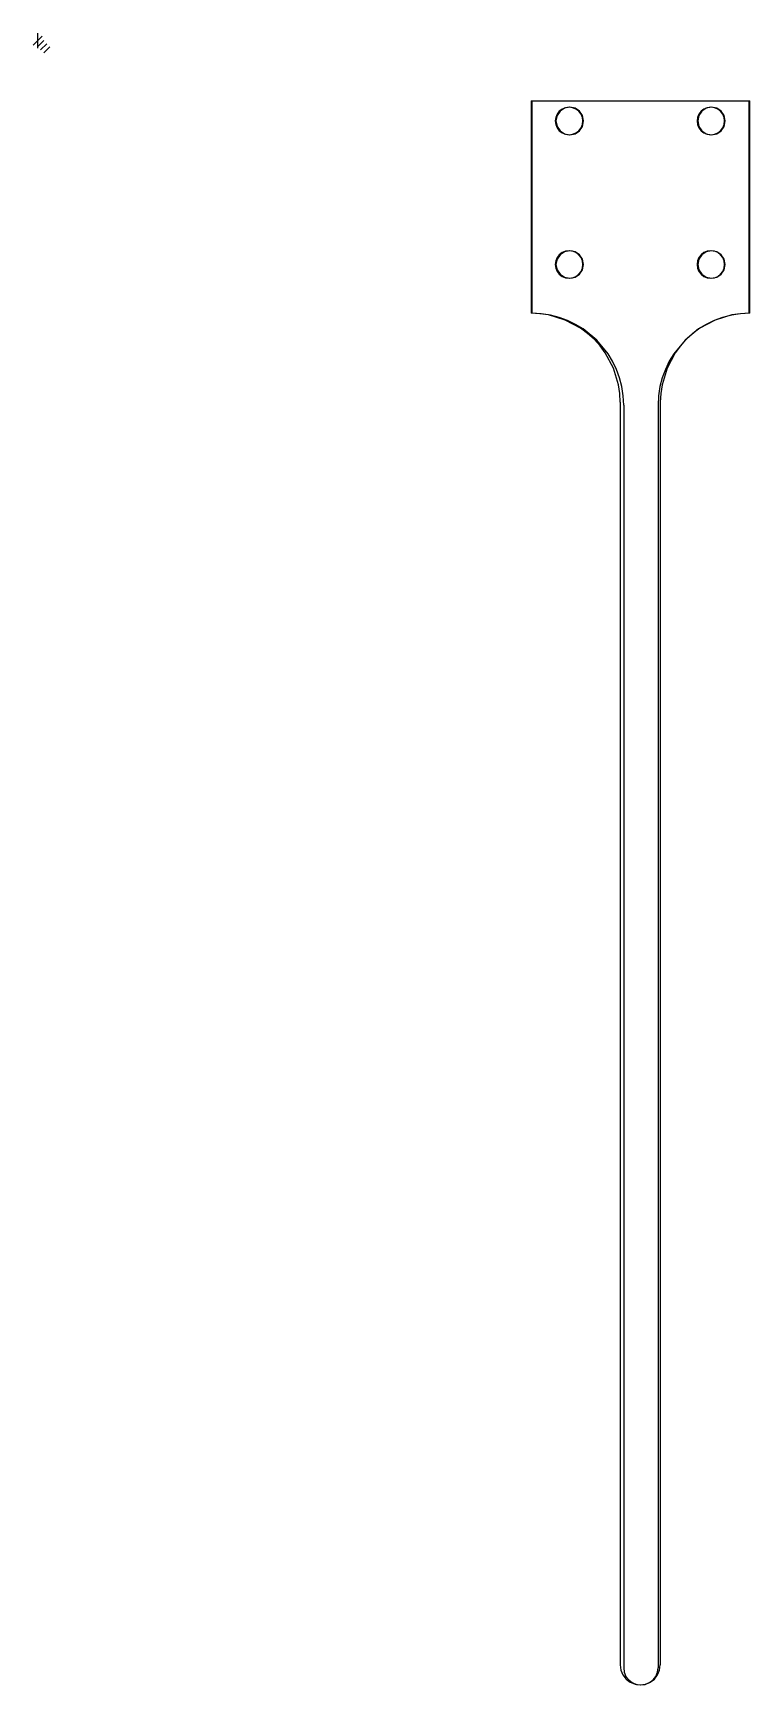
# Model space of a CAD drawing. Extents: x -1 to 124, y 11 to 298.
import ezdxf

# ---------------------------------------------------------------- set-up
doc = ezdxf.new("R2010")
doc.units = 0

msp = doc.modelspace()

# ---------------------------------------------------------------- linework, layer by layer
for p, q in [((85.999794, 286.500024), (85.999794, 249.499943)), ((85.999794, 286.500024), (123.999733, 286.500024)), ((86.115725, 286.500024), (86.115725, 249.499943)), ((86.115725, 286.500024), (124.115664, 286.500024)), ((91.399891, 285.078476), (90.899123, 284.693428)), ((91.781891, 285.210398), (91.019149, 284.696343)), ((91.983736, 285.31963), (91.399891, 285.078476)), ((92.715805, 285.398888), (91.781891, 285.210398)), ((92.599889, 285.400015), (91.983736, 285.31963)), ((93.216043, 285.31963), (92.599889, 285.400015)), ((93.649718, 285.210398), (92.715805, 285.398888)), ((93.799888, 285.078476), (93.216043, 285.31963)), ((94.41246, 284.696343), (93.649718, 285.210398)), ((94.300656, 284.693428), (93.799888, 285.078476)), ((116.099857, 285.078476), (115.599089, 284.693428)), ((116.481865, 285.210398), (115.719123, 284.696343)), ((116.683702, 285.31963), (116.099857, 285.078476)), ((117.415779, 285.398888), (116.481865, 285.210398)), ((117.299855, 285.400015), (116.683702, 285.31963)), ((117.916009, 285.31963), (117.299855, 285.400015)), ((118.349692, 285.210398), (117.415779, 285.398888)), ((118.499854, 285.078476), (117.916009, 285.31963)), ((119.112434, 284.696343), (118.349692, 285.210398)), ((119.000622, 284.693428), (118.499854, 285.078476)), ((123.999733, 249.499943), (123.999733, 286.500024)), ((124.115664, 249.499943), (124.115664, 286.500024)), ((90.28297, 283.626219), (90.199892, 283.000018)), ((90.199892, 283.000018), (90.28297, 282.373816)), ((90.521431, 284.200016), (90.28297, 283.626219)), ((90.28297, 282.373816), (90.521431, 281.800019)), ((90.504736, 283.933843), (90.315808, 283.000018)), ((90.315808, 283.000018), (90.504736, 282.066192)), ((91.019149, 284.696343), (90.504736, 283.933843)), ((90.504736, 282.066192), (91.019149, 281.303692)), ((90.899123, 284.693428), (90.521431, 284.200016)), ((94.678348, 284.200016), (94.300656, 284.693428)), ((94.926873, 283.933843), (94.41246, 284.696343)), ((94.41246, 281.303692), (94.926873, 282.066192)), ((94.916809, 283.626219), (94.678348, 284.200016)), ((94.678348, 281.800019), (94.916809, 282.373816)), ((94.999886, 283.000018), (94.916809, 283.626219)), ((94.916809, 282.373816), (94.999886, 283.000018)), ((95.115801, 283.000018), (94.926873, 283.933843)), ((94.926873, 282.066192), (95.115801, 283.000018)), ((94.999886, 283.000018), (94.999886, 283.000018)), ((95.115801, 283.000018), (95.115801, 283.000018)), ((114.982935, 283.626219), (114.899858, 283.000018)), ((114.899858, 283.000018), (114.982935, 282.373816)), ((115.221397, 284.200016), (114.982935, 283.626219)), ((114.982935, 282.373816), (115.221397, 281.800019)), ((115.20471, 283.933843), (115.015782, 283.000018)), ((115.015782, 283.000018), (115.20471, 282.066192)), ((115.719123, 284.696343), (115.20471, 283.933843)), ((115.20471, 282.066192), (115.719123, 281.303692)), ((115.599089, 284.693428), (115.221397, 284.200016)), ((119.378314, 284.200016), (119.000622, 284.693428)), ((119.626847, 283.933843), (119.112434, 284.696343)), ((119.112434, 281.303692), (119.626847, 282.066192)), ((119.616775, 283.626219), (119.378314, 284.200016)), ((119.378314, 281.800019), (119.616775, 282.373816)), ((119.699852, 283.000018), (119.616775, 283.626219)), ((119.616775, 282.373816), (119.699852, 283.000018)), ((119.815775, 283.000018), (119.626847, 283.933843)), ((119.626847, 282.066192), (119.815775, 283.000018)), ((119.699852, 283.000018), (119.699852, 283.000018)), ((119.815775, 283.000018), (119.815775, 283.000018)), ((90.521431, 281.800019), (90.899123, 281.306607)), ((90.899123, 281.306607), (91.399891, 280.921559)), ((91.019149, 281.303692), (91.781891, 280.789637)), ((91.399891, 280.921559), (91.983736, 280.680405)), ((91.781891, 280.789637), (92.715805, 280.601148)), ((91.983736, 280.680405), (92.599889, 280.600021)), ((92.599889, 280.600021), (93.216043, 280.680405)), ((92.715805, 280.601148), (93.649718, 280.789637)), ((93.216043, 280.680405), (93.799888, 280.921559)), ((93.649718, 280.789637), (94.41246, 281.303692)), ((93.799888, 280.921559), (94.300656, 281.306607)), ((94.300656, 281.306607), (94.678348, 281.800019)), ((115.221397, 281.800019), (115.599089, 281.306607)), ((115.599089, 281.306607), (116.099857, 280.921559)), ((115.719123, 281.303692), (116.481865, 280.789637)), ((116.099857, 280.921559), (116.683702, 280.680405)), ((116.481865, 280.789637), (117.415779, 280.601148)), ((116.683702, 280.680405), (117.299855, 280.600021)), ((117.299855, 280.600021), (117.916009, 280.680405)), ((117.415779, 280.601148), (118.349692, 280.789637)), ((117.916009, 280.680405), (118.499854, 280.921559)), ((118.349692, 280.789637), (119.112434, 281.303692)), ((118.499854, 280.921559), (119.000622, 281.306607)), ((119.000622, 281.306607), (119.378314, 281.800019)), ((90.521431, 259.200048), (90.28297, 258.626251)), ((91.019149, 259.696376), (90.504736, 258.933876)), ((90.899123, 259.69346), (90.521431, 259.200048)), ((91.399891, 260.078507), (90.899123, 259.69346)), ((91.781891, 260.210431), (91.019149, 259.696376)), ((91.983736, 260.319661), (91.399891, 260.078507)), ((92.715805, 260.39892), (91.781891, 260.210431)), ((92.599889, 260.400046), (91.983736, 260.319661)), ((93.216043, 260.319661), (92.599889, 260.400046)), ((93.649718, 260.210431), (92.715805, 260.39892)), ((93.799888, 260.078507), (93.216043, 260.319661)), ((94.41246, 259.696376), (93.649718, 260.210431)), ((94.300656, 259.69346), (93.799888, 260.078507)), ((94.678348, 259.200048), (94.300656, 259.69346)), ((94.926873, 258.933876), (94.41246, 259.696376)), ((94.916809, 258.626251), (94.678348, 259.200048)), ((115.221397, 259.200048), (114.982935, 258.626251)), ((115.719123, 259.696376), (115.20471, 258.933876)), ((115.599089, 259.69346), (115.221397, 259.200048)), ((116.099857, 260.078507), (115.599089, 259.69346)), ((116.481865, 260.210431), (115.719123, 259.696376)), ((116.683702, 260.319661), (116.099857, 260.078507)), ((117.415779, 260.39892), (116.481865, 260.210431)), ((117.299855, 260.400046), (116.683702, 260.319661)), ((117.916009, 260.319661), (117.299855, 260.400046)), ((118.349692, 260.210431), (117.415779, 260.39892)), ((118.499854, 260.078507), (117.916009, 260.319661)), ((119.112434, 259.696376), (118.349692, 260.210431)), ((119.000622, 259.69346), (118.499854, 260.078507)), ((119.378314, 259.200048), (119.000622, 259.69346)), ((119.626847, 258.933876), (119.112434, 259.696376)), ((119.616775, 258.626251), (119.378314, 259.200048)), ((90.28297, 258.626251), (90.199892, 258.000049)), ((90.199892, 258.000049), (90.28297, 257.373848)), ((90.28297, 257.373848), (90.521431, 256.800051)), ((90.504736, 258.933876), (90.315808, 258.00005)), ((90.315808, 258.00005), (90.504736, 257.066225)), ((90.504736, 257.066225), (91.019149, 256.303725)), ((90.521431, 256.800051), (90.899123, 256.306638)), ((90.899123, 256.306638), (91.399891, 255.921591)), ((91.019149, 256.303725), (91.781891, 255.78967)), ((93.649718, 255.78967), (94.41246, 256.303725)), ((93.799888, 255.921591), (94.300656, 256.306638)), ((94.300656, 256.306638), (94.678348, 256.800051)), ((94.41246, 256.303725), (94.926873, 257.066225)), ((94.678348, 256.800051), (94.916809, 257.373848)), ((94.999886, 258.000049), (94.916809, 258.626251)), ((94.916809, 257.373848), (94.999886, 258.000049)), ((95.115801, 258.00005), (94.926873, 258.933876)), ((94.926873, 257.066225), (95.115801, 258.00005)), ((94.999886, 258.000049), (94.999886, 258.000049)), ((95.115801, 258.00005), (95.115801, 258.00005)), ((114.982935, 258.626251), (114.899858, 258.000049)), ((114.899858, 258.000049), (114.982935, 257.373848)), ((114.982935, 257.373848), (115.221397, 256.800051)), ((115.20471, 258.933876), (115.015782, 258.00005)), ((115.015782, 258.00005), (115.20471, 257.066225)), ((115.20471, 257.066225), (115.719123, 256.303725)), ((115.221397, 256.800051), (115.599089, 256.306638)), ((115.599089, 256.306638), (116.099857, 255.921591)), ((115.719123, 256.303725), (116.481865, 255.78967)), ((118.349692, 255.78967), (119.112434, 256.303725)), ((118.499854, 255.921591), (119.000622, 256.306638)), ((119.000622, 256.306638), (119.378314, 256.800051)), ((119.112434, 256.303725), (119.626847, 257.066225)), ((119.378314, 256.800051), (119.616775, 257.373848)), ((119.699852, 258.000049), (119.616775, 258.626251)), ((119.616775, 257.373848), (119.699852, 258.000049)), ((119.815775, 258.00005), (119.626847, 258.933876)), ((119.626847, 257.066225), (119.815775, 258.00005)), ((119.699852, 258.000049), (119.699852, 258.000049)), ((119.815775, 258.00005), (119.815775, 258.00005)), ((91.399891, 255.921591), (91.983736, 255.680437)), ((91.781891, 255.78967), (92.715805, 255.60118)), ((91.983736, 255.680437), (92.599889, 255.600052)), ((92.599889, 255.600052), (93.216043, 255.680437)), ((92.715805, 255.60118), (93.649718, 255.78967)), ((93.216043, 255.680437), (93.799888, 255.921591)), ((116.099857, 255.921591), (116.683702, 255.680437)), ((116.481865, 255.78967), (117.415779, 255.60118)), ((116.683702, 255.680437), (117.299855, 255.600052)), ((117.299855, 255.600052), (117.916009, 255.680437)), ((117.415779, 255.60118), (118.349692, 255.78967)), ((117.916009, 255.680437), (118.499854, 255.921591)), ((87.531874, 249.424213), (85.999891, 249.50006)), ((87.751728, 249.417453), (86.115823, 249.50006)), ((89.037908, 249.19948), (87.531874, 249.424213)), ((89.340377, 249.174997), (87.751728, 249.417453)), ((91.931477, 248.320194), (89.037908, 249.19948)), ((90.873727, 248.780732), (89.340377, 249.174997)), ((92.343737, 248.242702), (90.873727, 248.780732)), ((94.599288, 246.895881), (91.931477, 248.320194)), ((93.742363, 247.568948), (92.343737, 248.242702)), ((95.061563, 246.767514), (93.742363, 247.568948)), ((116.489234, 247.568947), (115.170033, 246.767513)), ((118.068257, 248.320194), (115.400446, 246.895881)), ((117.88786, 248.242701), (116.489234, 247.568947)), ((119.357869, 248.780731), (117.88786, 248.242701)), ((120.961826, 249.19948), (118.068257, 248.320194)), ((120.891219, 249.174996), (119.357869, 248.780731)), ((122.479868, 249.417453), (120.891219, 249.174996)), ((122.46786, 249.424213), (120.961826, 249.19948)), ((123.999843, 249.50006), (122.46786, 249.424213)), ((124.115773, 249.50006), (122.479868, 249.417453)), ((95.823126, 245.989865), (94.599288, 246.895881)), ((97.429517, 244.813774), (95.061563, 246.767514)), ((96.960033, 244.960221), (95.823126, 245.989865)), ((97.989676, 243.823314), (96.960033, 244.960221)), ((99.383257, 242.445821), (97.429517, 244.813774)), ((112.80208, 244.813773), (110.848341, 242.44582)), ((113.039702, 244.96022), (112.010058, 243.823313)), ((115.170033, 246.767513), (112.80208, 244.813773)), ((114.176609, 245.989864), (113.039702, 244.96022)), ((115.400446, 246.895881), (114.176609, 245.989864)), ((98.895693, 242.599477), (97.989676, 243.823314)), ((100.320006, 239.931665), (98.895693, 242.599477)), ((100.184691, 241.12662), (99.383257, 242.445821)), ((111.104041, 242.599475), (109.679729, 239.931664)), ((110.848341, 242.44582), (110.046907, 241.126619)), ((112.010058, 243.823313), (111.104041, 242.599475)), ((100.858444, 239.727994), (100.184691, 241.12662)), ((101.199292, 237.038096), (100.320006, 239.931665)), ((101.396475, 238.257984), (100.858444, 239.727994)), ((109.679729, 239.931664), (108.800443, 237.038095)), ((109.373153, 239.727993), (108.835123, 238.257984)), ((110.046907, 241.126619), (109.373153, 239.727993)), ((101.424025, 235.532062), (101.199292, 237.038096)), ((101.790739, 236.724634), (101.396475, 238.257984)), ((102.033196, 235.135985), (101.790739, 236.724634)), ((108.440859, 236.724633), (108.198402, 235.135985)), ((108.835123, 238.257984), (108.440859, 236.724633)), ((108.800443, 237.038095), (108.57571, 235.532061)), ((101.499872, 234.000079), (101.424025, 235.532062)), ((101.49986, 234.000142), (101.49986, 13.999377)), ((102.115802, 233.50008), (102.033196, 235.135985)), ((102.115852, 233.50008), (102.115852, 13.499315)), ((108.198402, 235.135985), (108.115796, 233.50008)), ((108.115801, 233.50008), (108.115801, 13.499315)), ((108.57571, 235.532061), (108.499863, 234.000078)), ((108.499932, 234.000142), (108.499932, 13.999377)), ((101.499872, 14.000356), (101.621026, 13.087146)), ((101.621026, 13.087146), (101.968783, 12.250359)), ((101.968783, 12.250359), (102.519583, 11.530799)), ((102.115802, 13.500347), (102.219649, 12.717595)), ((102.219649, 12.717595), (102.517726, 12.000349)), ((102.517726, 12.000349), (102.989841, 11.383584)), ((102.519583, 11.530799), (103.24987, 10.969271)), ((106.749866, 10.969272), (107.480152, 11.530799)), ((107.241758, 11.383584), (107.713873, 12.000349)), ((107.480152, 11.530799), (108.030953, 12.250359)), ((107.713873, 12.000349), (108.01195, 12.717595)), ((108.01195, 12.717595), (108.115796, 13.500347)), ((108.030953, 12.250359), (108.378709, 13.087146)), ((108.378709, 13.087146), (108.499863, 14.000357)), ((102.989841, 11.383584), (103.615801, 10.902274)), ((103.24987, 10.969271), (104.101311, 10.617589)), ((103.615801, 10.902274), (104.345607, 10.600831)), ((104.101311, 10.617589), (104.999868, 10.500361)), ((104.345607, 10.600831), (105.115799, 10.500351)), ((104.999868, 10.500361), (105.898425, 10.617589)), ((105.115799, 10.500351), (105.885991, 10.600831)), ((105.885991, 10.600831), (106.615797, 10.902274)), ((105.898425, 10.617589), (106.749866, 10.969272)), ((106.615797, 10.902274), (107.241758, 11.383584))]:
    msp.add_line(p, q)
at = {"layer": 'Layer 1'}
for p, q in [((0.793749, 297.793749), (-0.793749, 296.206251)), ((0.793749, 297.793749), (-0.793749, 296.206251)), ((0, 298.322915), (0, 295.677085)), ((0, 298.322915), (0, 295.677085)), ((1.058332, 297), (0, 295.941668)), ((1.058332, 297), (0, 295.941668)), ((1.587498, 296.470834), (0.529166, 295.412502)), ((1.587498, 296.470834), (0.529166, 295.412502)), ((2.116664, 295.941668), (1.058332, 294.883336)), ((2.116664, 295.941668), (1.058332, 294.883336))]:
    msp.add_line(p, q, dxfattribs=at)

doc.saveas('drawing.dxf')
